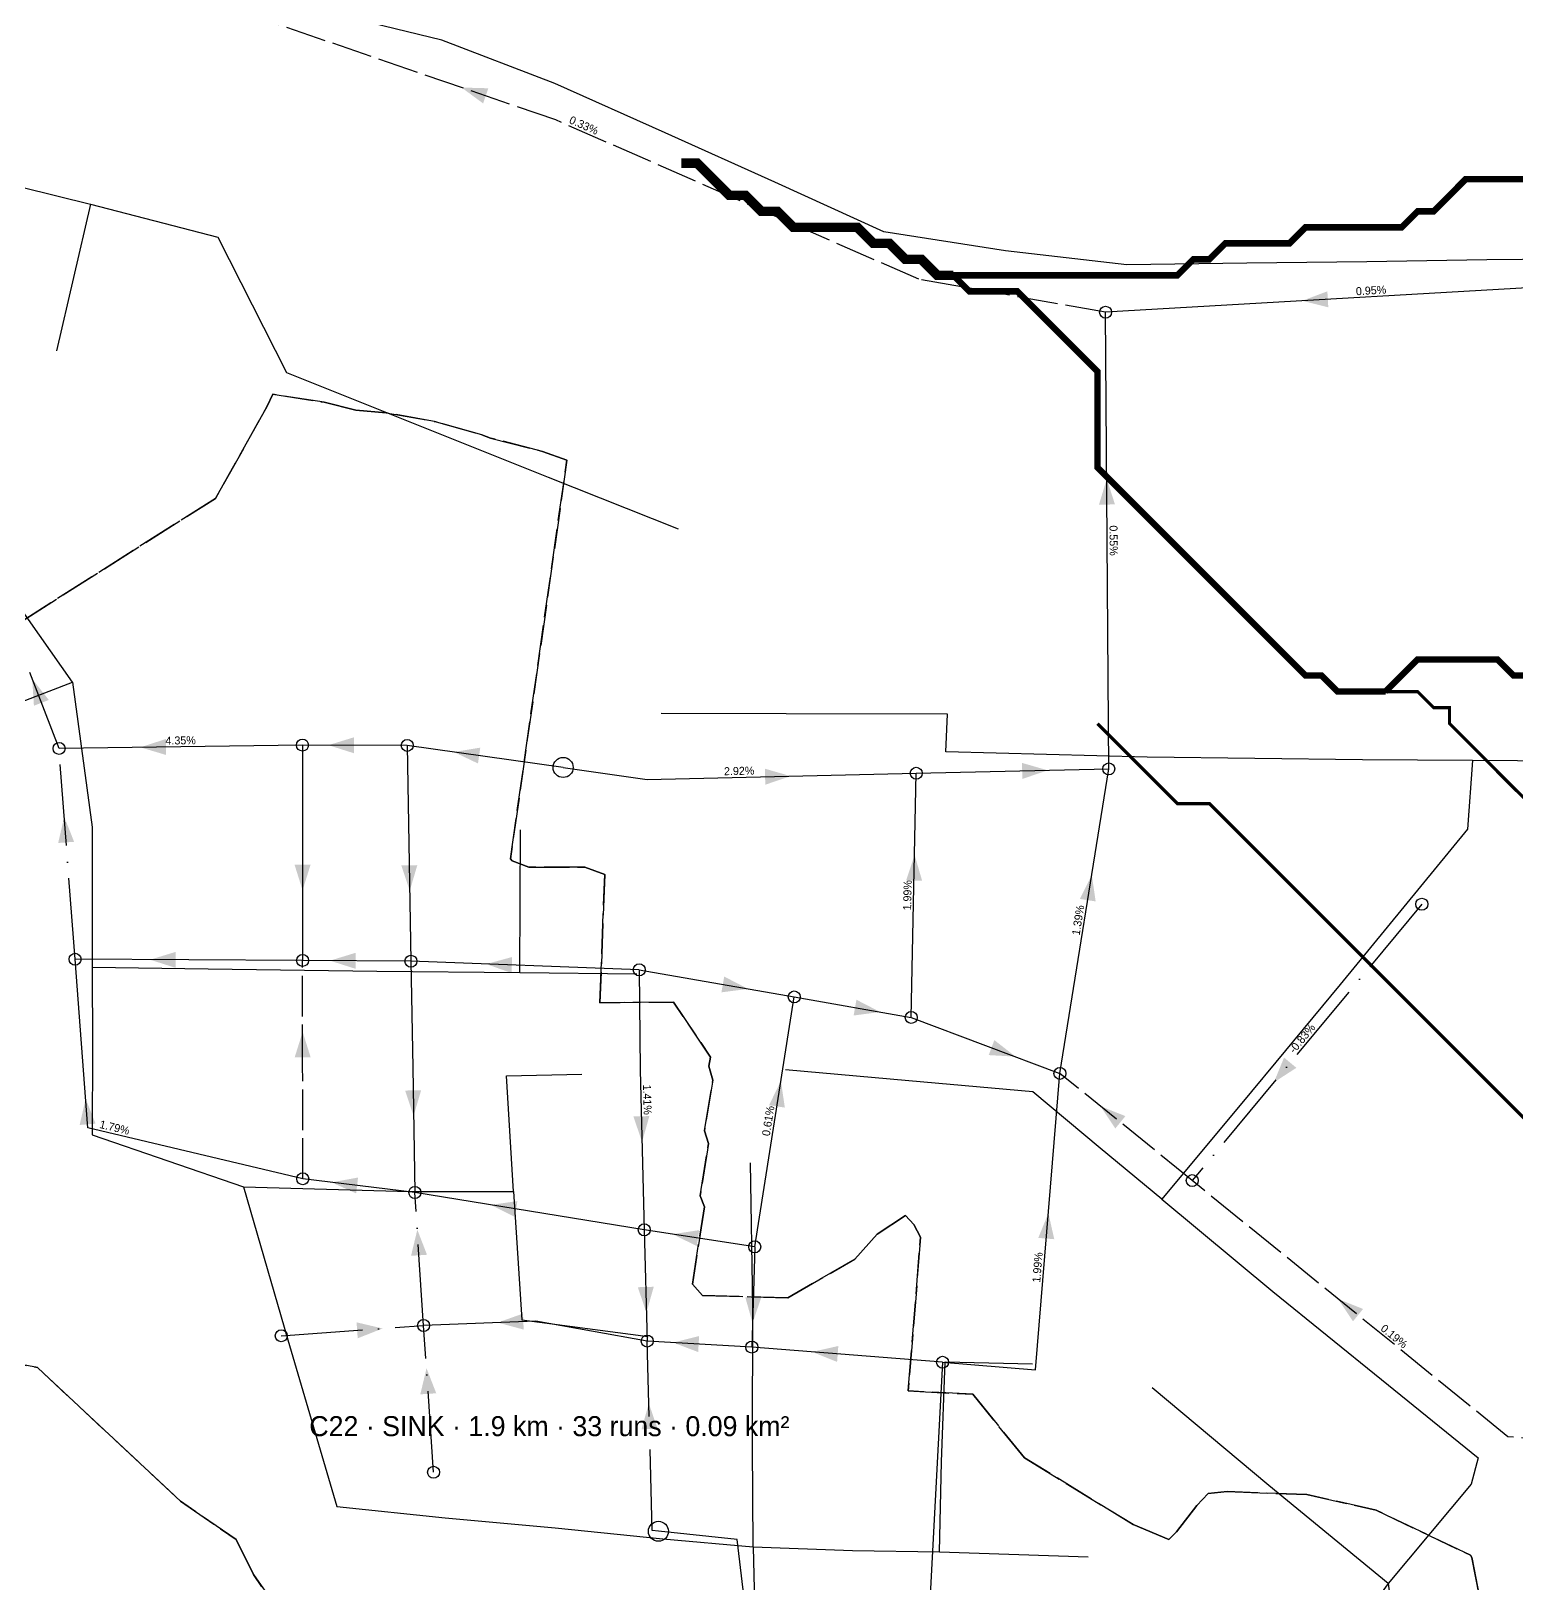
# Model space of a CAD drawing. Header units: metres. Extents: x 442821 to 452274, y 2561971 to 2571293.
# Drawn here: x 450373.4 to 450744.8, y 2569898.3 to 2570286.5 of the extents above; entities that cross this region are included whole.
import ezdxf
from ezdxf.enums import TextEntityAlignment as Align

# ---------------------------------------------------------------- set-up
doc = ezdxf.new("R2010")
doc.units = ezdxf.units.M
doc.header["$LTSCALE"] = 8
doc.linetypes.add('DASHDOT', pattern=[3.556, 2.54, -0.508, 0, -0.508])
doc.linetypes.add('DASHED', pattern=[1.524, 1.27, -0.254])
for name, color, linetype in [('A_ARROWS', 7, 'Continuous'), ('A_BUILT_2006', 252, 'Continuous'), ('A_CATCH_LABEL', 7, 'Continuous'), ('A_CATCHMENTS', 7, 'Continuous'), ('A_GRADIENT', 8, 'Continuous'), ('A_JUNCTIONS', 8, 'Continuous'), ('A_RUNS', 7, 'Continuous'), ('A_STREAMS', 5, 'Continuous')]:
    doc.layers.add(name, color=color, linetype=linetype)

msp = doc.modelspace()

# ---------------------------------------------------------------- linework, layer by layer
at = {"layer": 'A_ARROWS', "color": 3}
for points in [[(450481.03, 2570272.4), (450487.73, 2570272.21), (450486.43, 2570268.43)], [(450691.18, 2570219.09), (450697.45, 2570221.46), (450697.69, 2570217.46)], [(450642.32, 2570174.57), (450644.37, 2570168.18), (450640.37, 2570168.15)], [(450563.31, 2570100.27), (450556.96, 2570098.13), (450556.87, 2570102.13)], [(450627.58, 2570101.72), (450621.22, 2570099.58), (450621.13, 2570103.58)], [(450594.29, 2570080.57), (450596.16, 2570074.13), (450592.16, 2570074.21)], [(450638.58, 2570075.58), (450639.54, 2570068.95), (450635.59, 2570069.58)], [(450552.65, 2570047.09), (450546, 2570046.23), (450546.69, 2570050.17)], [(450585.7, 2570041.31), (450579.05, 2570040.44), (450579.74, 2570044.38)], [(450619.5, 2570030.16), (450612.81, 2570030.54), (450614.21, 2570034.29)], [(450684.08, 2570023.72), (450686.63, 2570029.92), (450689.71, 2570027.36)], [(450560.88, 2570024.04), (450561.85, 2570017.41), (450557.9, 2570018.03)], [(450640.74, 2570017.77), (450646.97, 2570015.29), (450644.45, 2570012.19)], [(450627.73, 2569991.06), (450629.19, 2569984.52), (450625.2, 2569984.85)], [(450700.15, 2569969.57), (450706.38, 2569967.09), (450703.85, 2569963.99)]]:
    msp.add_solid(points, dxfattribs=at)
at = {"layer": 'A_ARROWS', "color": 2}
for points in [[(450373.73, 2570124.57), (450377.89, 2570119.31), (450374.16, 2570117.87)], [(450400.77, 2570107.47), (450407.14, 2570109.56), (450407.19, 2570105.56)], [(450447.76, 2570108.01), (450454.17, 2570109.99), (450454.15, 2570105.99)], [(450479.11, 2570106.31), (450485.72, 2570107.39), (450485.16, 2570103.43)], [(450381.73, 2570090.09), (450384.21, 2570083.86), (450380.22, 2570083.56)], [(450441.31, 2570071.73), (450439.3, 2570078.13), (450443.3, 2570078.13)], [(450468.09, 2570071.59), (450465.99, 2570077.95), (450469.99, 2570078.02)], [(450403.19, 2570054.38), (450409.6, 2570056.35), (450409.58, 2570052.35)], [(450448.15, 2570054.15), (450454.56, 2570056.11), (450454.54, 2570052.11)], [(450487.22, 2570053.3), (450493.69, 2570055.06), (450493.54, 2570051.06)], [(450441.33, 2570036.37), (450443.33, 2570029.97), (450439.33, 2570029.97)], [(450387.09, 2570019.62), (450389.57, 2570013.39), (450385.59, 2570013.08)], [(450469.05, 2570015.32), (450466.94, 2570021.68), (450470.94, 2570021.75)], [(450526.16, 2570008.85), (450524, 2570015.2), (450527.99, 2570015.3)], [(450448.58, 2569998.74), (450455.18, 2569999.94), (450454.69, 2569995.97)], [(450488.37, 2569993.1), (450495, 2569994.04), (450494.36, 2569990.1)], [(450469.99, 2569986.89), (450472.41, 2569980.63), (450468.42, 2569980.37)], [(450533.8, 2569985.77), (450540.43, 2569986.78), (450539.83, 2569982.82)], [(450527.26, 2569966.18), (450525.09, 2569972.52), (450529.09, 2569972.63)], [(450553.77, 2569963.58), (450551.96, 2569970.03), (450555.95, 2569969.92)], [(450490.09, 2569963.68), (450496.41, 2569965.93), (450496.57, 2569961.93)], [(450461.33, 2569962.21), (450455.09, 2569959.75), (450454.8, 2569963.74)], [(450533.92, 2569958.68), (450540.42, 2569960.31), (450540.19, 2569956.32)], [(450568.69, 2569956.35), (450575.22, 2569957.83), (450574.91, 2569953.85)], [(450472.29, 2569952.26), (450474.72, 2569946.01), (450470.73, 2569945.74)], [(450527.86, 2569943.48), (450530.03, 2569937.13), (450526.03, 2569937.02)]]:
    msp.add_solid(points, dxfattribs=at)
at = {"layer": 'A_BUILT_2006', "color": 252}
for points in [[(450476.15, 2570284.25), (450446.99, 2570291.3)], [(450504.33, 2570273.42), (450476.15, 2570284.25)], [(450531.96, 2570261.05), (450504.33, 2570273.42)], [(450559.31, 2570248.71), (450531.96, 2570261.05)], [(450345.49, 2570253.86), (450388.29, 2570243.25)], [(450586.63, 2570236.32), (450559.31, 2570248.71)], [(450388.29, 2570243.25), (450379.77, 2570206.58)], [(450388.29, 2570243.25), (450420.1, 2570235.02)], [(450616.99, 2570231.56), (450586.63, 2570236.32)], [(450420.1, 2570235.02), (450437.26, 2570201.17)], [(450647.33, 2570228.04), (450616.99, 2570231.56)], [(450707.33, 2570228.87), (450677.33, 2570228.46)], [(450737.32, 2570229.36), (450707.33, 2570228.87)], [(450764.16, 2570229.59), (450737.32, 2570229.36)], [(450677.33, 2570228.46), (450647.33, 2570228.04)], [(450437.26, 2570201.17), (450470.17, 2570188.02)], [(450470.17, 2570188.02), (450502.67, 2570175.04)], [(450502.67, 2570175.04), (450535.17, 2570162.05)], [(450383.83, 2570123.75), (450361.12, 2570155.94)], [(450357.15, 2570113.51), (450383.83, 2570123.75)], [(450383.83, 2570123.75), (450388.69, 2570087.53)], [(450562.18, 2570115.86), (450530.96, 2570115.96)], [(450602.52, 2570115.75), (450562.18, 2570115.86)], [(450602.12, 2570106.32), (450602.52, 2570115.75)], [(450652.41, 2570105.02), (450602.12, 2570106.32)], [(450706.2, 2570104.31), (450652.41, 2570105.02)], [(450733.7, 2570104.21), (450706.2, 2570104.31)], [(450733.7, 2570104.21), (450732.47, 2570087.01)], [(450756.19, 2570104.01), (450733.7, 2570104.21)], [(450388.69, 2570087.53), (450388.7, 2570085.53), (450388.71, 2570052.52)], [(450495.57, 2570051.2), (450495.77, 2570086.89)], [(450732.47, 2570087.01), (450700.66, 2570048.19)], [(450388.71, 2570052.52), (450417.68, 2570052.09)], [(450388.71, 2570052.52), (450388.8, 2570032.25)], [(450417.68, 2570052.09), (450459.87, 2570051.52)], [(450459.87, 2570051.52), (450495.57, 2570051.2)], [(450495.57, 2570051.2), (450524.82, 2570050.85)], [(450700.66, 2570048.19), (450684.56, 2570028.8), (450678.45, 2570021.41)], [(450388.8, 2570032.25), (450388.75, 2570010.63)], [(450592.87, 2570024.1), (450562, 2570026.84)], [(450492.25, 2570025.33), (450511.07, 2570025.74)], [(450494.02, 2569996.47), (450492.25, 2570025.33)], [(450623.81, 2570021.36), (450592.87, 2570024.1)], [(450640.7, 2570007.26), (450623.81, 2570021.36)], [(450678.45, 2570021.41), (450656.05, 2569994.49)], [(450388.75, 2570010.63), (450426.56, 2569997.58)], [(450553.81, 2569967.78), (450553.28, 2570003.62)], [(450656.05, 2569994.49), (450640.7, 2570007.26)], [(450426.56, 2569997.58), (450437.65, 2569959.35)], [(450426.56, 2569997.58), (450468.02, 2569996.44)], [(450468.02, 2569996.44), (450494.02, 2569996.47)], [(450494.02, 2569996.47), (450496.07, 2569964.33)], [(450656.05, 2569994.49), (450683.86, 2569971.44)], [(450683.86, 2569971.44), (450710.95, 2569949.49)], [(450553.73, 2569932.87), (450553.81, 2569967.78)], [(450496.07, 2569964.33), (450527.7, 2569960.2)], [(450437.65, 2569959.35), (450449.91, 2569917.72)], [(450601, 2569928.88), (450601.9, 2569953.84)], [(450601.9, 2569953.84), (450623.72, 2569953.38)], [(450710.95, 2569949.49), (450735.14, 2569929.86)], [(450682.83, 2569922.99), (450653.63, 2569947.4)], [(450553.92, 2569907.62), (450553.73, 2569932.87)], [(450735.14, 2569929.86), (450733.43, 2569923.33)], [(450600.51, 2569906.34), (450601, 2569928.88)], [(450712.63, 2569898.49), (450682.83, 2569922.99)], [(450733.43, 2569923.33), (450712.63, 2569898.49)], [(450449.91, 2569917.72), (450476.97, 2569914.9)], [(450476.97, 2569914.9), (450504.47, 2569912.34)], [(450504.47, 2569912.34), (450531.34, 2569909.65)], [(450531.34, 2569909.65), (450553.92, 2569907.62)], [(450553.92, 2569907.62), (450578.8, 2569906.73)], [(450553.92, 2569907.62), (450554.98, 2569861.94)], [(450578.8, 2569906.73), (450600.51, 2569906.34)], [(450600.51, 2569906.34), (450637.68, 2569905.14)], [(450712.63, 2569898.49), (450690.43, 2569867.72)], [(450712.63, 2569898.49), (450717.37, 2569862.77)]]:
    msp.add_lwpolyline(points, dxfattribs=at)
at = {"layer": 'A_CATCHMENTS', "color": 3, "linetype": 'DASHED'}
msp.add_lwpolyline([(450737.76, 2569883.7), (450733.54, 2569904.98), (450733.24, 2569905.51), (450709.62, 2569916.78), (450692.29, 2569920.69), (450672.4, 2569921.45), (450667.64, 2569920.94), (450664.83, 2569917.97), (450659.71, 2569911.34), (450657.79, 2569909.44), (450648.93, 2569913.18), (450621.78, 2569929.84), (450608.8, 2569945.75), (450592.71, 2569946.6), (450595.77, 2569985.03), (450594.05, 2569988.21), (450592, 2569990.47), (450584.91, 2569985.78), (450579.34, 2569979.5), (450562.58, 2569969.84), (450541.23, 2569970.45), (450538.76, 2569973.26), (450541.73, 2569992.62), (450540.7, 2569995.34), (450542.79, 2570008.45), (450541.76, 2570011.63), (450543.85, 2570024.29), (450542.87, 2570027.76), (450543.25, 2570030.04), (450534.04, 2570043.81), (450515.63, 2570043.64), (450516.84, 2570075.66), (450511.84, 2570077.51), (450497.85, 2570077.51), (450493.69, 2570079.12), (450493.27, 2570079.64), (450507.37, 2570179.23), (450501.25, 2570181.46), (450488.29, 2570184.76), (450486.14, 2570185.6), (450474.66, 2570188.85), (450462.24, 2570191.12), (450454.63, 2570191.79), (450446.74, 2570193.74), (450433.85, 2570195.72), (450432.49, 2570192.71), (450419.52, 2570169.71), (450360.92, 2570132.5)], dxfattribs=at)
at = {"layer": 'A_CATCHMENTS', "color": 2, "linetype": 'DASHED'}
for points in [[(450360.92, 2570132.5), (450419.52, 2570169.71), (450432.49, 2570192.71), (450433.85, 2570195.72), (450446.74, 2570193.74), (450454.63, 2570191.79), (450462.24, 2570191.12), (450474.66, 2570188.85), (450486.14, 2570185.6), (450488.29, 2570184.76), (450501.25, 2570181.46), (450507.37, 2570179.23), (450493.27, 2570079.64), (450493.69, 2570079.12), (450497.85, 2570077.51), (450511.84, 2570077.51), (450516.84, 2570075.66), (450515.63, 2570043.64), (450534.04, 2570043.81), (450543.25, 2570030.04), (450542.87, 2570027.76), (450543.85, 2570024.29), (450541.76, 2570011.63), (450542.79, 2570008.45), (450540.7, 2569995.34), (450541.73, 2569992.62), (450538.76, 2569973.26), (450541.23, 2569970.45), (450562.58, 2569969.84), (450579.34, 2569979.5), (450584.91, 2569985.78), (450592, 2569990.47), (450594.05, 2569988.21), (450595.77, 2569985.03), (450592.71, 2569946.6), (450608.8, 2569945.75), (450621.78, 2569929.84), (450648.93, 2569913.18), (450657.79, 2569909.44), (450659.71, 2569911.34), (450664.83, 2569917.97), (450667.64, 2569920.94), (450672.4, 2569921.45), (450692.29, 2569920.69), (450709.62, 2569916.78), (450733.24, 2569905.51), (450733.54, 2569904.98), (450737.76, 2569883.7)], [(450438.14, 2569887.64), (450429.02, 2569900.68), (450424.69, 2569909.49), (450410.78, 2569919.04), (450375.05, 2569952.42), (450362.22, 2569954.85)]]:
    msp.add_lwpolyline(points, dxfattribs=at)
at = {"layer": 'A_CATCHMENTS', "color": 4, "linetype": 'DASHED'}
msp.add_lwpolyline([(450362.22, 2569954.85), (450375.05, 2569952.42), (450410.78, 2569919.04), (450424.69, 2569909.49), (450429.02, 2569900.68), (450438.14, 2569887.64)], dxfattribs=at)
at = {"layer": 'A_JUNCTIONS'}
for centre in [(450642.03, 2570216.23), (450380.43, 2570107.19), (450441.27, 2570108.03), (450467.49, 2570107.95), (450594.71, 2570100.98), (450642.82, 2570102.06), (450721.06, 2570068.25), (450384.44, 2570054.48), (450441.32, 2570054.2), (450468.39, 2570054.01), (450525.47, 2570051.86), (450564.21, 2570045.07), (450593.46, 2570039.95), (450630.62, 2570025.98), (450441.34, 2569999.62), (450663.68, 2569999.16), (450469.38, 2569996.19), (450526.72, 2569986.86), (450554.31, 2569982.62), (450435.99, 2569960.38), (450471.57, 2569962.95), (450527.45, 2569959.06), (450553.6, 2569957.55), (450601.28, 2569953.75), (450474.05, 2569926.25)]:
    msp.add_circle(centre, 1.5, dxfattribs=at)
at = {"layer": 'A_JUNCTIONS', "color": 30}
for centre in [(450506.43, 2570102.44), (450530.25, 2569911.5)]:
    msp.add_circle(centre, 2.5, dxfattribs=at)
at = {"layer": 'A_RUNS', "color": 3, "linetype": 'DASHED'}
for points in [[(450642.03, 2570216.23), (450595.33, 2570224.46), (450504.6, 2570264.3), (450427.05, 2570290.95), (450377.65, 2570301.68)], [(450663.68, 2569999.16), (450630.62, 2570025.98)], [(450768.27, 2569933.01), (450742.6, 2569935.12), (450663.68, 2569999.16)]]:
    msp.add_lwpolyline(points, dxfattribs=at)
at = {"layer": 'A_RUNS', "color": 3}
for points in [[(450774.89, 2570223.95), (450642.03, 2570216.23)], [(450642.82, 2570102.06), (450642.03, 2570216.23)], [(450506.43, 2570102.44), (450527.47, 2570099.46), (450594.71, 2570100.98)], [(450593.46, 2570039.95), (450594.71, 2570100.98)], [(450594.71, 2570100.98), (450642.82, 2570102.06)], [(450630.62, 2570025.98), (450642.82, 2570102.06)], [(450525.47, 2570051.86), (450564.21, 2570045.07)], [(450554.31, 2569982.62), (450564.21, 2570045.07)], [(450564.21, 2570045.07), (450593.46, 2570039.95)], [(450593.46, 2570039.95), (450630.62, 2570025.98)], [(450601.28, 2569953.75), (450624.48, 2569951.91), (450630.62, 2570025.98)]]:
    msp.add_lwpolyline(points, dxfattribs=at)
at = {"layer": 'A_RUNS', "color": 2, "linetype": 'DASHDOT'}
for points in [[(450380.43, 2570107.19), (450371.66, 2570129.93)], [(450384.44, 2570054.48), (450380.43, 2570107.19)], [(450471.57, 2569962.95), (450469.38, 2569996.19)], [(450435.99, 2569960.38), (450471.57, 2569962.95)], [(450474.05, 2569926.25), (450471.57, 2569962.95)], [(450530.25, 2569911.5), (450528.69, 2569911.67), (450527.45, 2569959.06)]]:
    msp.add_lwpolyline(points, dxfattribs=at)
at = {"layer": 'A_RUNS', "color": 2}
for points in [[(450441.27, 2570108.03), (450380.43, 2570107.19)], [(450467.49, 2570107.95), (450441.27, 2570108.03)], [(450441.27, 2570108.03), (450441.32, 2570054.2)], [(450506.43, 2570102.44), (450467.49, 2570107.95)], [(450467.49, 2570107.95), (450468.39, 2570054.01)], [(450441.34, 2569999.62), (450387.64, 2570012.39), (450384.44, 2570054.48)], [(450441.32, 2570054.2), (450384.44, 2570054.48)], [(450468.39, 2570054.01), (450441.32, 2570054.2)], [(450525.47, 2570051.86), (450468.39, 2570054.01)], [(450468.39, 2570054.01), (450468.84, 2570027.41), (450469.38, 2569996.19)], [(450525.47, 2570051.86), (450525.7, 2570026.74), (450526.72, 2569986.86)], [(450469.38, 2569996.19), (450441.34, 2569999.62)], [(450526.72, 2569986.86), (450469.38, 2569996.19)], [(450554.31, 2569982.62), (450526.72, 2569986.86)], [(450526.72, 2569986.86), (450527.45, 2569959.06)], [(450554.31, 2569982.62), (450553.6, 2569957.55)], [(450527.45, 2569959.06), (450499.59, 2569964.05), (450471.57, 2569962.95)], [(450553.6, 2569957.55), (450527.45, 2569959.06)], [(450601.28, 2569953.75), (450553.6, 2569957.55)], [(450601.28, 2569953.75), (450595.34, 2569842.08), (450603.55, 2569818.55)], [(450594.99, 2569783.89), (450576.6, 2569803.32), (450555.95, 2569859.1), (450549.91, 2569909.43), (450530.25, 2569911.5)]]:
    msp.add_lwpolyline(points, dxfattribs=at)
at = {"layer": 'A_RUNS', "color": 3, "linetype": 'DASHDOT'}
msp.add_lwpolyline([(450721.06, 2570068.25), (450663.68, 2569999.16)], dxfattribs=at)
at = {"layer": 'A_RUNS', "color": 2, "linetype": 'DASHED'}
msp.add_lwpolyline([(450441.34, 2569999.62), (450441.33, 2570028.03), (450441.32, 2570054.2)], dxfattribs=at)
at = {"layer": 'A_STREAMS', "color": 5}
for points, const_width in [([(450603.97, 2570225.45), (450599.97, 2570225.45), (450595.97, 2570229.45), (450591.97, 2570229.45), (450587.97, 2570233.45), (450583.97, 2570233.45), (450579.97, 2570237.45), (450575.97, 2570237.45), (450571.97, 2570237.45), (450567.97, 2570237.45), (450563.97, 2570237.45), (450559.97, 2570241.45), (450555.97, 2570241.45), (450551.97, 2570245.45), (450547.96, 2570245.45), (450543.96, 2570249.46), (450539.96, 2570253.46), (450535.96, 2570253.46)], 2.4), ([(450747.99, 2570249.46), (450743.99, 2570249.46), (450739.99, 2570249.46), (450735.99, 2570249.46), (450731.99, 2570249.46), (450727.99, 2570245.45), (450723.99, 2570241.45), (450719.99, 2570241.45), (450715.99, 2570237.45), (450711.99, 2570237.45), (450707.99, 2570237.45), (450703.99, 2570237.45), (450699.99, 2570237.45), (450695.99, 2570237.45), (450691.98, 2570237.45), (450687.98, 2570233.45), (450683.98, 2570233.45), (450679.98, 2570233.45), (450675.98, 2570233.45), (450671.98, 2570233.45), (450667.98, 2570229.45), (450663.98, 2570229.45), (450659.98, 2570225.45), (450655.98, 2570225.45), (450651.98, 2570225.45), (450647.98, 2570225.45), (450643.98, 2570225.45), (450639.98, 2570225.45), (450635.98, 2570225.45), (450631.98, 2570225.45), (450627.98, 2570225.45), (450623.98, 2570225.45), (450619.97, 2570225.45), (450615.97, 2570225.45), (450611.97, 2570225.45), (450607.97, 2570225.45), (450603.97, 2570225.45)], 1.6), ([(450711.99, 2570121.41), (450707.99, 2570121.41), (450703.99, 2570121.41), (450699.99, 2570121.41), (450695.99, 2570125.41), (450691.98, 2570125.41), (450687.98, 2570129.41), (450683.98, 2570133.42), (450679.98, 2570137.42), (450675.98, 2570141.42), (450671.98, 2570145.42), (450667.98, 2570149.42), (450663.98, 2570153.42), (450659.98, 2570157.42), (450655.98, 2570161.43), (450651.98, 2570165.43), (450647.98, 2570169.43), (450643.98, 2570173.43), (450639.98, 2570177.43), (450639.98, 2570181.43), (450639.98, 2570185.43), (450639.98, 2570189.44), (450639.98, 2570193.44), (450639.98, 2570197.44), (450639.98, 2570201.44), (450635.98, 2570205.44), (450631.98, 2570209.44), (450627.98, 2570213.44), (450623.98, 2570217.45), (450619.97, 2570221.45), (450615.97, 2570221.45), (450611.97, 2570221.45), (450607.97, 2570221.45), (450603.97, 2570225.45)], 1.6), ([(450747.99, 2570125.41), (450743.99, 2570125.41), (450739.99, 2570129.41), (450735.99, 2570129.41), (450731.99, 2570129.41), (450727.99, 2570129.41), (450723.99, 2570129.41), (450719.99, 2570129.41), (450715.99, 2570125.41), (450711.99, 2570121.41)], 1.6), ([(450759.99, 2570081.4), (450755.99, 2570085.4), (450751.99, 2570089.4), (450747.99, 2570093.4), (450743.99, 2570097.4), (450739.99, 2570101.4), (450735.99, 2570105.41), (450731.99, 2570109.41), (450727.99, 2570113.41), (450727.99, 2570117.41), (450723.99, 2570117.41), (450719.99, 2570121.41), (450715.99, 2570121.41), (450711.99, 2570121.41)], 0.8), ([(450747.99, 2570013.37), (450743.99, 2570017.38), (450739.99, 2570021.38), (450735.99, 2570025.38), (450731.99, 2570029.38), (450727.99, 2570033.38), (450723.99, 2570037.38), (450719.99, 2570041.38), (450715.99, 2570045.39), (450711.99, 2570049.39), (450707.99, 2570053.39), (450703.99, 2570057.39), (450699.99, 2570061.39), (450695.99, 2570065.39), (450691.98, 2570069.39), (450687.98, 2570073.4), (450683.98, 2570077.4), (450679.98, 2570081.4), (450675.98, 2570085.4), (450671.98, 2570089.4), (450667.98, 2570093.4), (450663.98, 2570093.4), (450659.98, 2570093.4), (450655.98, 2570097.4), (450651.98, 2570101.4), (450647.98, 2570105.41), (450643.98, 2570109.41), (450639.98, 2570113.41)], 0.8)]:
    msp.add_lwpolyline(points, dxfattribs=dict(at, const_width=const_width))

# ---------------------------------------------------------------- texts
at = {"layer": 'A_CATCH_LABEL', "color": 2}
msp.add_text('C22 · SINK · 1.9 km · 33 runs · 0.09 km²', height=5, dxfattribs=at).set_placement((450503, 2569937.79), align=Align.MIDDLE_CENTER)
at = {"layer": 'A_GRADIENT', "color": 3}
for s, rotation, p in [('0.33%', 336.2994, (450510.99, 2570261.49)), ('0.95%', 3.3254, (450708.46, 2570220.09)), ('0.55%', 270.3968, (450642.43, 2570159.15)), ('2.92%', 1.2917, (450550.47, 2570099.98)), ('1.99%', 88.8345, (450594.08, 2570070.46)), ('1.39%', 80.8875, (450636.72, 2570064.02)), ('-0.83%', 50.2914, (450692.37, 2570033.7)), ('0.61%', 80.9948, (450559.26, 2570013.85)), ('1.99%', 85.2596, (450626.59, 2569977.35)), ('0.19%', 320.9439, (450713.14, 2569959.02))]:
    msp.add_text(s, height=2, rotation=rotation, dxfattribs=at).set_placement(p, align=Align.BOTTOM_CENTER)
at = {"layer": 'A_GRADIENT', "color": 2}
for s, rotation, p in [('4.35%', 0.7945, (450410.85, 2570107.61)), ('1.41%', -88.538, (450525.89, 2570019.35)), ('1.79%', 346.6238, (450393.96, 2570010.89))]:
    msp.add_text(s, height=2, rotation=rotation, dxfattribs=at).set_placement(p, align=Align.BOTTOM_CENTER)

doc.saveas('drawing.dxf')
